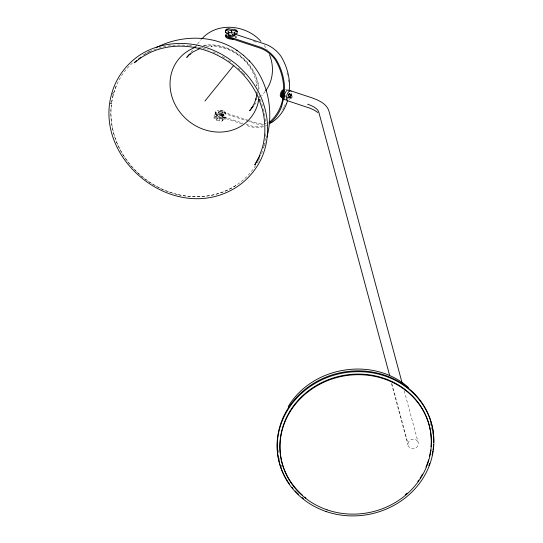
<?xml version="1.0" encoding="UTF-8"?>
<svg xmlns="http://www.w3.org/2000/svg" width="543" height="543" viewBox="0 0 543 543"><rect width="100%" height="100%" fill="white"/><g stroke="black" fill="none" stroke-linecap="round" stroke-linejoin="round"><path stroke-width="0.41" stroke-dasharray="2.71 2.04" d="M111.417 104.867C109.903 117.634 112.136 130.598 116.813 142.51L116.793 142.456C127.517 168.398 151.164 188.34 178.491 194.686M256.907 93.118L257.015 91.421M221.761 114.994A3.93 1.514 7.8 0 0 222.555 114.838L222.725 114.844A5.892 2.274 7.8 0 1 225.752 117.152L225.65 117.193A3.93 1.514 7.8 0 0 222.997 118.781C223.92 122.786 218.585 120.668 216.732 120.295A3.93 1.514 7.8 0 0 213.874 118.116L214.064 115.897A5.892 2.274 7.8 0 1 216.881 114.22L217.044 114.247M215.116 113.847L215.374 111.933M222.739 120.974L222.705 120.933A3.93 1.514 7.8 0 1 225.359 119.351L224.619 118.075L222.318 116.969A3.93 1.514 7.8 0 1 216.752 116.399L216.99 114.213M216.793 116.195L217.085 114.037M216.705 120.322L217.024 118.143A3.93 1.514 7.8 0 0 214.173 115.964L214.064 115.897M216.847 119.915L217.139 117.756M221.456 113.969L221.327 114.926L221.714 114.695A1.575 0.604 7.8 0 0 221.279 114.057M222.318 116.969L222.61 114.811M222.549 120.526L222.847 118.367M223.03 116.86L223.322 114.709M225.637 114.01L225.766 113.053M236.029 37.65L236.157 36.693M225.447 119.358L225.752 117.152M289.127 93.505L287.444 100.883M111.688 102.444L113.168 95.33M113.765 92.996L116.711 84.823M263.314 148.035L265.31 142.49M265.167 91.434L261.604 95.955M190.858 52.325L192.941 49.752M195.541 46.528L197.102 44.601M197.618 43.956L201.263 39.449M254.328 104.969L257.443 101.107M216.698 116.365L214.492 116.989L213.786 118.102M144.594 54.497L147.112 52.712M235.73 185.57L235.805 185.523C218.938 196.294 197.815 199.064 178.443 194.679M147.744 52.271L151.443 50.234M265.826 125.745L267.204 125.141M263.728 126.553C257.66 128.63 251.131 127.238 245.321 125.005M201.48 47.981L202.906 47.655M223.037 118.815L222.942 118.836A5.892 2.274 7.8 0 1 217.091 118.211L216.996 118.17M290.22 98.31L291.258 98.113M214.492 116.989L219.616 118.679L224.619 118.075M204.182 45.551C230.517 42.069 257.111 63.748 258.855 90.287M206.408 46.847L211.621 46.365L210.908 46.433C233.436 46.06 253.35 62.717 256.873 85.339L256.778 84.593L256.88 86.066M263.552 124.564L257.321 124.13L248.755 121.496M253.588 41.295L256.805 42.361M289.025 93.545L291.455 94.346L292.31 95.276M288.815 94.027L292.188 95.14A1.575 0.631 -71.7 0 1 291.849 97.625A1.575 0.631 -71.7 0 1 290.892 97.054A1.575 0.631 -71.7 0 1 292.188 95.14M287.729 96.959L291.096 98.079M285.903 96.905L290.003 98.263M222.942 111.953L248.694 120.471M249.502 120.743L254.328 122.338A28.609 23.77 59.1 0 0 263.355 123.56M223.601 113.175L247.968 121.232M219.548 115.476L242.884 123.2M246.101 124.266L249.325 125.331A28.609 23.77 59.1 0 0 263.362 125.623M242.171 123.967L217.804 115.903A5.24 2.023 7.8 0 1 216.555 112.564M264.278 45.429L267.129 49.861M404.202 390.682L418.3 443.088A5.24 4.772 -15.1 0 1 411.18 448.491A5.24 4.772 -15.1 0 1 409.951 440.312A5.24 4.772 -15.1 0 1 418.3 443.088M391.897 383.826L407.976 443.583M391.462 383.446L407.983 444.839M219.616 118.679L219.739 120.987M203.062 45.374A46.427 41.716 38.9 0 1 259.215 90.532M259.221 95.398A46.427 41.716 38.9 0 1 259.099 97M255.665 165.452A80.724 72.524 38.9 0 1 164.366 190.22A80.724 72.524 38.9 0 1 111.288 104.928M111.6 102.518A80.724 72.524 38.9 0 1 113.46 93.837M113.684 93.07A80.724 72.524 38.9 0 1 133.503 62.038M143.162 55.033A80.724 72.524 38.9 0 1 148.83 52.006M149.556 51.666A80.724 72.524 38.9 0 1 157.103 48.707M158.658 48.218A80.724 72.524 38.9 0 1 188.34 45.469M189.12 45.558A80.724 72.524 38.9 0 1 196.919 46.8M198.466 47.139A80.724 72.524 38.9 0 1 208.424 50.071M212.917 51.836A80.724 72.524 38.9 0 1 218.042 54.212M222.318 56.513A80.724 72.524 38.9 0 1 226.472 59.051M228.488 60.409A80.724 72.524 38.9 0 1 232.431 63.28M238.031 67.977A80.724 72.524 38.9 0 1 242.673 72.524M243.23 73.115A80.724 72.524 38.9 0 1 244.859 74.914M256.717 92.093A80.724 72.524 38.9 0 1 259.466 97.835M260.077 99.294A80.724 72.524 38.9 0 1 263.145 108.22M263.348 108.973A80.724 72.524 38.9 0 1 264.964 116.372M265.344 118.849A80.724 72.524 38.9 0 1 265.846 123.818M265.853 133.687A80.724 72.524 38.9 0 1 263.396 148.035M262.452 151.097A80.724 72.524 38.9 0 1 260.769 155.59M259.479 158.495A80.724 72.524 38.9 0 1 258.78 159.927M258.42 160.633A80.724 72.524 38.9 0 1 256.493 164.101M285.462 89.561A5.24 2.104 -71.7 0 1 286.623 89.452M222.263 114.05A2.097 0.808 7.8 0 1 221.021 114.302M224.171 111.437A5.24 2.023 7.8 0 1 222.019 114.614M216.976 113.548A5.24 2.023 7.8 0 1 219.121 110.372M224.035 112.394A5.24 2.023 7.8 0 1 224.999 114.96A5.24 2.023 7.8 0 1 219.202 115.286M216.84 114.505A5.24 2.023 7.8 0 1 216.691 111.607M220.655 115.428A3.143 1.215 7.8 0 1 222.766 117.349A3.143 1.215 7.8 0 1 218.177 117.342A3.143 1.215 7.8 0 1 217.655 115.421M222.358 113.738A3.143 1.215 7.8 0 1 222.935 115.279A3.143 1.215 7.8 0 1 219.46 115.476M217.207 114.369A3.143 1.215 7.8 0 1 217.173 113.731M235.411 35.594A5.24 2.023 7.8 0 1 235.519 37.643M232.2 34.297A5.24 2.023 7.8 0 1 233.463 34.637M234.427 36.035A5.24 2.023 7.8 0 1 235.879 38.159M233.531 34.094A3.143 1.215 7.8 0 1 232.146 34.263M232.485 34.243A3.143 1.215 7.8 0 1 233.144 34.508M221.748 113.982A2.097 0.808 7.8 0 1 221.388 115.231M266.26 123.173A28.609 23.77 59.1 0 1 264.088 123.499M286.976 72.932A51.076 42.435 59.1 0 1 287.498 75.199M288.258 79.74A51.076 42.435 59.1 0 1 288.496 82.013M285.224 104.365A51.076 42.435 59.1 0 1 284.227 106.577M283.867 107.297A51.076 42.435 59.1 0 1 281.444 111.41M291.496 93.023A5.24 2.104 -71.7 0 1 288.93 99.939M288.387 94.774A2.097 0.842 -71.7 0 1 289.942 94.489A2.097 0.842 -71.7 0 1 288.564 97.665A2.097 0.842 -71.7 0 1 288.17 95.263M285.632 96.423A2.097 0.842 -71.7 0 1 285.632 95.548M289.134 93.457A5.24 2.104 -71.7 0 1 286.65 99.186M285.577 95.711A3.061 1.229 -71.7 0 1 285.211 96.335M432.072 431.61A77.527 70.882 -11.6 0 1 432.364 434.128M432.065 449.339A77.527 70.882 -11.6 0 1 431.841 450.88M281.932 467.387A77.527 70.882 -11.6 0 1 281.125 464.984M279.991 460.926A77.527 70.882 -11.6 0 1 279.272 457.627M278.525 452.624A77.527 70.882 -11.6 0 1 278.294 450.099M430.158 422.535A77.527 70.882 -11.6 0 1 431.678 429.113M290.023 97.027A1.575 0.631 -71.7 0 0 290.362 94.536A1.575 0.631 -71.7 0 0 289.066 96.457A1.575 0.631 -71.7 0 0 290.023 97.027M291.007 97.665A2.097 0.842 -71.7 0 0 291.455 94.346A2.097 0.842 -71.7 0 0 289.731 96.905A2.097 0.842 -71.7 0 0 291.007 97.665M290.098 97.367A2.097 0.842 -71.7 0 0 290.546 94.048A2.097 0.842 -71.7 0 0 288.822 96.606A2.097 0.842 -71.7 0 0 290.098 97.367"/><path stroke-width="0.81" d="M283.561 90.681C281.742 92.276 280.833 95.31 282.014 97.55M289.324 91.176L289.473 82.855A52.182 43.352 59.1 0 0 281.145 56.52C277.188 50.879 271.595 46.318 265.038 44.085L234.379 33.944M237.42 31.46L237.318 31.501A3.93 1.514 7.8 0 0 234.664 33.082L234.311 35.295A5.892 2.274 7.8 0 1 228.46 34.671L228.365 34.63A3.93 1.514 7.8 0 0 225.542 32.424L225.895 29.627L228.712 28.548A3.93 1.514 7.8 0 0 234.223 29.139L237.189 30.842L237.026 33.652A3.93 1.514 7.8 0 0 234.325 34.447M228.399 34.603L228.691 32.444A3.93 1.514 7.8 0 0 225.834 30.265L225.745 30.252M256.791 94.808L255.773 99.722L255.991 98.772L254.328 103.401L252.027 107.704L252.556 106.815L249.678 110.718L253.282 106.258M266.891 137.291C273.842 111.003 268.317 80.798 249.271 60.775M281.674 106.347L284.132 96.396L284.464 85.848A52.182 43.352 59.1 0 0 276.136 59.513C272.179 53.872 266.586 49.304 260.029 47.078L228.589 36.673A5.24 2.023 7.8 0 1 228.399 33.123M286.684 103.353L287.444 100.883M256.812 161.441L260.002 155.454M256.405 162.126L254.776 164.889L259.194 156.594L262.384 147.771C265.792 135.173 265.602 121.808 262.337 109.204L259.106 99.647M288.19 406.626C312.096 366.247 373.258 356.127 408.424 387.498M265.642 90.783C273.387 80.635 274.303 66.375 269.484 54.755M189.297 54.252L186.731 57.429L190.145 53.981L189.392 54.68L193.301 51.741L199.912 48.578M204.942 101.039L233.857 65.255M201.826 38.872C217.064 21.51 246.312 24.72 260.898 41.343M136.544 60.66L134.202 62.818L141.73 57.158L149.983 52.623C191.231 33.652 242.904 58.542 259.12 99.688M138.37 59.18L140.861 57.307M156.54 47.451C181.396 34.806 213.121 34.569 236.748 50.227L237.094 50.465M269.457 123.363L272.213 122.155A52.182 43.352 59.1 0 0 286.677 103.414M234.698 33.123L228.657 32.471M226.445 29.139L231.569 30.829L236.572 30.225M198.792 45.497C179 41.01 157.416 43.827 140.175 54.836L140.094 54.891C129.248 62.051 120.539 72.205 115.15 84.036L115.116 84.124C84.654 153.825 173.034 227.911 236.673 187.03L236.755 186.975C247.601 179.821 256.31 169.667 261.699 157.837L261.74 157.748C269.898 139.117 269.274 117.451 261.672 98.751L261.651 98.704C250.723 72.28 226.628 51.965 198.792 45.497L198.745 45.483M110.412 103.428L111.58 103.699M228.46 37.63L259.846 48.015A28.609 23.77 59.1 0 1 275.41 59.995A51.076 42.435 59.1 0 1 269.131 122.406M290.722 90.81L312.076 97.876C318.87 100.285 326.967 103.896 329.078 111.478L402.22 383.317M282.855 91.319L283.908 91.665M281.498 94.998L282.543 95.344M287.091 100.598L309.978 108.206L314.431 110.195L317.865 112.523M112.401 93.844L113.541 94.258M236.748 50.227L243.563 55.338M243.488 55.264L249.726 61.21M234.406 35.275L234.366 35.241A3.93 1.514 7.8 0 1 234.216 34.827M225.454 32.41L225.433 32.356A5.892 2.274 7.8 0 1 225.603 31.786M389.698 375.641L318.775 112.062A21.937 8.464 7.8 0 0 307.623 104.215M231.569 30.829L231.698 33.137M258.794 99.389A46.427 41.716 38.9 0 1 188.197 120.716A46.427 41.716 38.9 0 1 195.256 47.404M282.991 99.24A5.24 2.104 -71.7 0 1 283.5 92.018M283.134 97.333A5.24 2.104 -71.7 0 1 283.473 94.855M222.073 113.229A2.097 0.808 7.8 0 1 219.569 113.093A2.097 0.808 7.8 0 1 218.551 112.062M218.748 111.892A2.097 0.808 7.8 0 1 221.069 111.756A2.097 0.808 7.8 0 1 222.65 112.713M220.682 114.539A5.24 2.023 7.8 0 1 218.069 113.989M220.458 110.446A5.24 2.023 7.8 0 1 223.071 110.996M233.524 39.144A5.24 2.023 7.8 0 1 227.239 38.146A5.24 2.023 7.8 0 1 226.275 35.587M229.723 37.969A5.24 2.023 7.8 0 1 225.915 35.064M233.979 35.146A3.143 1.215 7.8 0 1 230.646 36.313A3.143 1.215 7.8 0 1 228.25 34.236M229.119 33.618A3.143 1.215 7.8 0 1 228.61 33.313M230.089 35.777A2.097 0.808 7.8 0 1 229.655 35.6M270.38 121.87A28.609 23.77 59.1 0 1 269.05 122.399M281.668 106.408A52.182 43.352 59.1 0 1 269.118 123.811M281.179 96.953A3.665 1.473 -71.7 0 1 280.785 92.677A3.665 1.473 -71.7 0 1 283.636 90.335M282.095 97.251A3.665 1.473 -71.7 0 1 281.41 93.891A3.665 1.473 -71.7 0 1 283.88 90.233M281.953 94.821A2.097 0.842 -71.7 0 1 282.089 93.824M282.251 93.308A2.097 0.842 -71.7 0 1 282.713 92.385M282.978 92.052A2.097 0.842 -71.7 0 1 283.249 91.828M287.634 100.72A5.24 2.104 -71.7 0 1 287.064 94.604A5.24 2.104 -71.7 0 1 291.143 91.258M285.978 99.742A5.24 2.104 -71.7 0 1 284.566 94.502A5.24 2.104 -71.7 0 1 288.862 90.505M282.238 96.674A3.061 1.229 -71.7 0 1 281.525 95.901M281.525 94.618A3.061 1.229 -71.7 0 1 283.738 90.81M287.376 480.888A78.579 71.839 -11.6 0 1 336.348 373.665A78.579 71.839 -11.6 0 1 433.687 442.348M433.572 444.71A78.579 71.839 -11.6 0 1 433.104 449.428M432.873 450.989A78.579 71.839 -11.6 0 1 432.133 454.885M429.703 463.315A78.579 71.839 -11.6 0 1 428.855 465.568M303.462 498.589A78.579 71.839 -11.6 0 1 302.193 497.578M298.548 494.381A78.579 71.839 -11.6 0 1 295.148 490.96M293.023 488.571A78.579 71.839 -11.6 0 1 292.005 487.342M289.589 484.173A78.579 71.839 -11.6 0 1 287.804 481.553M302.349 495.067A75.952 69.436 -11.6 0 1 329.133 379.367A75.952 69.436 -11.6 0 1 431.04 446.733M430.68 450.038A75.952 69.436 -11.6 0 1 429.438 456.615M428.57 459.853A75.952 69.436 -11.6 0 1 426.004 467.021M422.535 474.1A75.952 69.436 -11.6 0 1 421.748 475.464M421.341 476.136A75.952 69.436 -11.6 0 1 420.085 478.139M418.755 480.107A75.952 69.436 -11.6 0 1 417.825 481.397M407.033 493.207A75.952 69.436 -11.6 0 1 405.187 494.788M305.987 498.046A75.952 69.436 -11.6 0 1 304.752 497.076M326.017 511.499A78.579 71.839 -11.6 0 0 433.158 431.447A78.579 71.839 -11.6 0 0 307.542 388.421A78.579 71.839 -11.6 0 0 326.017 511.499M327.13 509.863A75.952 69.436 -11.6 0 0 430.694 432.479A75.952 69.436 -11.6 0 0 309.272 390.892A75.952 69.436 -11.6 0 0 327.13 509.863"/></g></svg>
